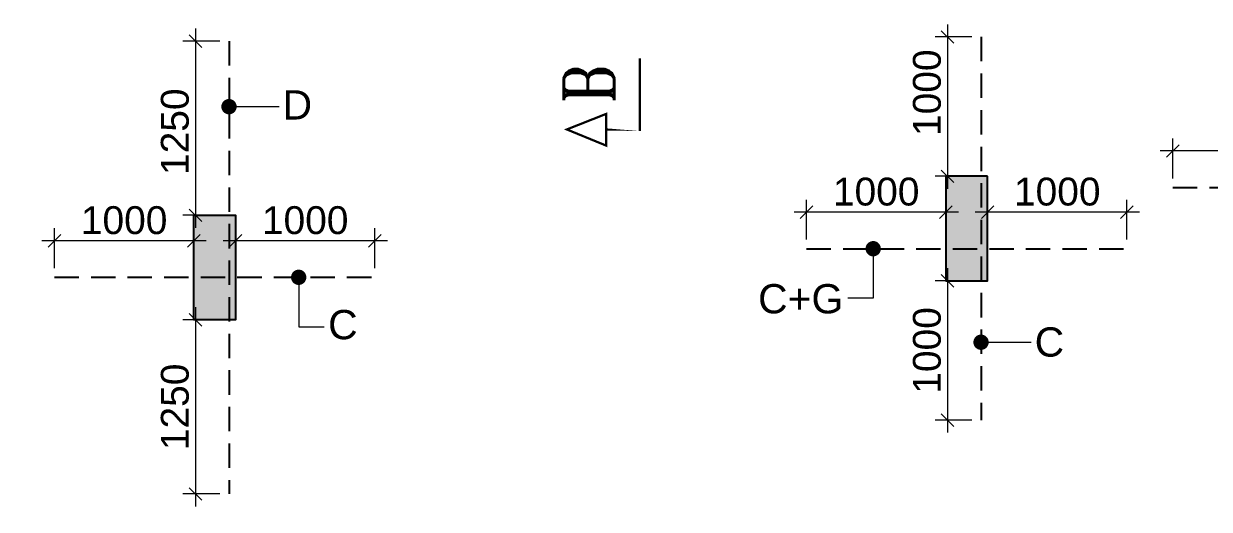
# Model space of a CAD drawing. Header units: millimetres. Extents: x 1123469 to 1883119, y -126924 to 196924.
# Drawn here: x 1474288 to 1482801, y 133349 to 136834 of the extents above; entities that cross this region are included whole.
import ezdxf

# ---------------------------------------------------------------- set-up
doc = ezdxf.new("R2010")
doc.units = ezdxf.units.MM
doc.header["$LTSCALE"] = 500
doc.header["$MEASUREMENT"] = 0
doc.header["$PDMODE"] = 34
doc.linetypes.add('CONTINOUS', pattern=[0])
doc.linetypes.add('HIDDEN', pattern=[0.375, 0.25, -0.125])
doc.layers.get('Defpoints').update_dxf_attribs({"lineweight": 0})
for name, color, linetype in [('3BEAM NO', 6, 'Continuous'), ('COL. DIM', 3, 'Continuous'), ('reinf.', 4, 'Continuous'), ('TEXT 1', 1, 'Continuous'), ('TEXT-20', 3, 'Continuous'), ('TOWER AREA COLUMN.', 6, 'Continuous')]:
    doc.layers.add(name, color=color, linetype=linetype)
for name, color, linetype, lineweight in [('ARWO', 1, 'Continuous', 18), ('CUT OUT', 1, 'Continuous', 13), ('S - SUNK', 251, 'Continuous', 0), ('TOWER COL HATCH', 253, 'Continuous', 20)]:
    doc.layers.add(name, color=color, linetype=linetype, lineweight=lineweight)
doc.styles.add('3mm', font='arial.ttf')
doc.styles.add('RT', font='romant.shx', dxfattribs={"height": 8})
doc.dimstyles.new('PARAMVEER', dxfattribs={"dimtxt": 200, "dimasz": 100, "dimexe": 0, "dimexo": 25, "dimgap": 10, "dimtad": 1, "dimdec": 0, "dimrnd": 5, "dimzin": 0, "dimdsep": 46, "dimtxsty": '3mm', "dimblk": 'OBLIQUE', "dimcen": 0.09, "dimdle": 75, "dimclrd": 1, "dimclre": 1, "dimclrt": 3, "dimadec": 0, "dimazin": 0, "dimtfac": 1, "dimtdec": 0, "dimtmove": 1, "dimatfit": 3, "dimfxl": 100, "dimtolj": 1, "dimtzin": 0, "dimlwd": 18, "dimlwe": 5, "dimarcsym": 0})
doc.dimstyles.new('PARAMVEER BEAM', dxfattribs={"dimtxt": 200, "dimasz": 100, "dimexe": 0, "dimexo": 0, "dimgap": 10, "dimtad": 1, "dimdec": 0, "dimzin": 0, "dimdsep": 46, "dimtxsty": '3mm', "dimblk": 'ARCHTICK', "dimcen": 0.09, "dimdle": 75, "dimclrd": 1, "dimclre": 1, "dimclrt": 3, "dimadec": 0, "dimazin": 0, "dimtfac": 1, "dimtdec": 0, "dimtmove": 1, "dimatfit": 3, "dimfxl": 100, "dimtolj": 1, "dimtzin": 0, "dimlwd": 18, "dimlwe": 5, "dimarcsym": 0})

# ---------------------------------------------------------------- blocks, each defined once
blk = doc.blocks.new('3tgra')
at = {"layer": 'TOWER COL HATCH'}
h = blk.add_hatch(color=253, dxfattribs=at)
h.dxf.hatch_style = 1
h.paths.add_polyline_path([(1383385.712416565, 72716.75990101276), (1383085.712416565, 72716.75990101276), (1383085.712416565, 71966.75990101276), (1383385.712416565, 71966.75990101276)])
h = blk.add_hatch(color=253, dxfattribs=at)
h.dxf.hatch_style = 1
h.paths.add_polyline_path([(1377685.631014433, 72436.75957392534), (1377985.631014433, 72436.75957392534), (1377985.631014433, 71686.75957392534), (1377685.631014433, 71686.75957392534)])
at = {"layer": 'TOWER AREA COLUMN.', "color": 4}
for points in [[(1383385.712416565, 72716.75990101276), (1383085.712416565, 72716.75990101276), (1383085.712416565, 71966.75990101276), (1383385.712416565, 71966.75990101276)], [(1377685.631014433, 72436.75957392534), (1377985.631014433, 72436.75957392534), (1377985.631014433, 71686.75957392534), (1377685.631014433, 71686.75957392534)]]:
    blk.add_lwpolyline(points, close=True, dxfattribs=at)
blk = doc.blocks.new('_Oblique')
at = {"color": 0, "linetype": 'ByBlock', "lineweight": -2}
blk.add_line((-0.5, -0.5), (0.5, 0.5), dxfattribs=at)
blk = doc.blocks.new('*D420')
at = {"layer": 'COL. DIM', "color": 1, "lineweight": 18, "ltscale": 10, "transparency": 16777216}
blk.add_line((1475521.550904988, 134799.250831422), (1475521.550904988, 133369.250831422), dxfattribs=at)
at = {"layer": 'COL. DIM', "color": 1, "linetype": 'CONTINOUS', "lineweight": 5, "ltscale": 10, "transparency": 16777216}
for p, q in [((1475697.174435081, 134709.250831422), (1475431.550904988, 134709.250831422)), ((1475697.174435081, 133459.250831422), (1475431.550904988, 133459.250831422))]:
    blk.add_line(p, q, dxfattribs=at)
at = {"layer": 'Defpoints', "color": 0, "ltscale": 10, "transparency": 16777216}
for p in [(1475762.174435081, 134709.250831422), (1475521.550904988, 133459.250831422), (1475762.174435081, 133459.250831422)]:
    blk.add_point(p, dxfattribs=at)
at = {"layer": 'COL. DIM', "color": 1, "lineweight": 18, "ltscale": 10, "transparency": 16777216, "xscale": 90, "yscale": 90, "zscale": 90}
for p, rotation in [((1475521.550904988, 134709.250831422), 90), ((1475521.550904988, 133459.250831422), 270)]:
    blk.add_blockref('_Oblique', p, dxfattribs=dict(at, rotation=rotation))
at = {"layer": 'COL. DIM', "color": 3, "ltscale": 10, "transparency": 16777216, "insert": (1475374.436307443, 134084.2508314216), "char_height": 200, "attachment_point": 5, "rotation": 90, "style": '3mm'}
blk.add_mtext('\\A1;1250', dxfattribs=at)
blk = doc.blocks.new('_ArchTick')
at = {"color": 0, "linetype": 'ByBlock', "const_width": 0.15}
blk.add_lwpolyline([(-0.5, -0.5), (0.5, 0.5)], dxfattribs=at)
blk = doc.blocks.new('*D421')
at = {"layer": 'COL. DIM', "color": 1, "linetype": 'CONTINOUS', "lineweight": 5, "ltscale": 10, "transparency": 16777216}
for p, q in [((1475809.248572517, 135079.3128151141), (1475809.248572517, 135365.8424395635)), ((1476809.248572517, 135079.3128151141), (1476809.248572517, 135365.8424395635))]:
    blk.add_line(p, q, dxfattribs=at)
at = {"layer": 'COL. DIM', "color": 1, "lineweight": 18, "ltscale": 10, "transparency": 16777216}
blk.add_line((1476899.248572517, 135275.8424395635), (1475719.248572517, 135275.8424395635), dxfattribs=at)
at = {"layer": 'Defpoints', "color": 0, "ltscale": 10, "transparency": 16777216}
for p in [(1475809.248572517, 135275.8424395635), (1475809.248572517, 135014.3128151141), (1476809.248572517, 135014.3128151141)]:
    blk.add_point(p, dxfattribs=at)
at = {"layer": 'COL. DIM', "color": 1, "lineweight": 18, "ltscale": 10, "transparency": 16777216, "xscale": 90, "yscale": 90, "zscale": 90, "rotation": 180}
blk.add_blockref('_Oblique', (1475809.248572517, 135275.8424395635), dxfattribs=at)
at = {"layer": 'COL. DIM', "color": 1, "lineweight": 18, "ltscale": 10, "transparency": 16777216, "xscale": 90, "yscale": 90, "zscale": 90}
blk.add_blockref('_Oblique', (1476809.248572517, 135275.8424395635), dxfattribs=at)
at = {"layer": 'COL. DIM', "color": 3, "ltscale": 10, "transparency": 16777216, "insert": (1476309.248572517, 135422.9570371078), "char_height": 200, "attachment_point": 5, "style": '3mm'}
blk.add_mtext('\\A1;1000', dxfattribs=at)
blk = doc.blocks.new('*D422')
at = {"layer": 'COL. DIM', "color": 1, "lineweight": 18, "ltscale": 10, "transparency": 16777216}
blk.add_line((1475521.55090499, 136799.250831422), (1475521.55090499, 135369.250831422), dxfattribs=at)
at = {"layer": 'COL. DIM', "color": 1, "linetype": 'CONTINOUS', "lineweight": 5, "ltscale": 10, "transparency": 16777216}
for p, q in [((1475697.174435081, 136709.250831422), (1475431.55090499, 136709.250831422)), ((1475697.174435081, 135459.250831422), (1475431.55090499, 135459.250831422))]:
    blk.add_line(p, q, dxfattribs=at)
at = {"layer": 'Defpoints', "color": 0, "ltscale": 10, "transparency": 16777216}
for p in [(1475762.174435081, 136709.250831422), (1475521.55090499, 135459.250831422), (1475762.174435081, 135459.250831422)]:
    blk.add_point(p, dxfattribs=at)
at = {"layer": 'COL. DIM', "color": 1, "lineweight": 18, "ltscale": 10, "transparency": 16777216, "xscale": 90, "yscale": 90, "zscale": 90}
for p, rotation in [((1475521.55090499, 136709.250831422), 90), ((1475521.55090499, 135459.250831422), 270)]:
    blk.add_blockref('_Oblique', p, dxfattribs=dict(at, rotation=rotation))
at = {"layer": 'COL. DIM', "color": 3, "ltscale": 10, "transparency": 16777216, "insert": (1475374.43630744, 136059.0086040231), "char_height": 200, "attachment_point": 5, "rotation": 90, "style": '3mm'}
blk.add_mtext('\\A1;1250', dxfattribs=at)
blk = doc.blocks.new('*D423')
at = {"layer": 'COL. DIM', "color": 1, "linetype": 'CONTINOUS', "lineweight": 5, "ltscale": 10, "transparency": 16777216}
for p, q in [((1474509.248572517, 135079.3128151141), (1474509.248572517, 135365.8424395635)), ((1475509.248572517, 135079.3128151141), (1475509.248572517, 135365.8424395635))]:
    blk.add_line(p, q, dxfattribs=at)
at = {"layer": 'COL. DIM', "color": 1, "lineweight": 18, "ltscale": 10, "transparency": 16777216}
blk.add_line((1475599.248572517, 135275.8424395635), (1474419.248572517, 135275.8424395635), dxfattribs=at)
at = {"layer": 'Defpoints', "color": 0, "ltscale": 10, "transparency": 16777216}
for p in [(1474509.248572517, 135275.8424395635), (1474509.248572517, 135014.3128151141), (1475509.248572517, 135014.3128151141)]:
    blk.add_point(p, dxfattribs=at)
at = {"layer": 'COL. DIM', "color": 1, "lineweight": 18, "ltscale": 10, "transparency": 16777216, "xscale": 90, "yscale": 90, "zscale": 90, "rotation": 180}
blk.add_blockref('_Oblique', (1474509.248572517, 135275.8424395635), dxfattribs=at)
at = {"layer": 'COL. DIM', "color": 1, "lineweight": 18, "ltscale": 10, "transparency": 16777216, "xscale": 90, "yscale": 90, "zscale": 90}
blk.add_blockref('_Oblique', (1475509.248572517, 135275.8424395635), dxfattribs=at)
at = {"layer": 'COL. DIM', "color": 3, "ltscale": 10, "transparency": 16777216, "insert": (1475009.248572517, 135422.9570371078), "char_height": 200, "attachment_point": 5, "style": '3mm'}
blk.add_mtext('\\A1;1000', dxfattribs=at)
blk = doc.blocks.new('*D424')
at = {"layer": 'COL. DIM', "color": 1, "lineweight": 18, "ltscale": 10, "transparency": 16777216}
blk.add_line((1480921.63230712, 135079.2511585094), (1480921.63230712, 133899.2511585094), dxfattribs=at)
at = {"layer": 'COL. DIM', "color": 1, "linetype": 'CONTINOUS', "lineweight": 5, "ltscale": 10, "transparency": 16777216}
for p, q in [((1481097.255837213, 134989.2511585094), (1480831.63230712, 134989.2511585094)), ((1481097.255837213, 133989.2511585094), (1480831.63230712, 133989.2511585094))]:
    blk.add_line(p, q, dxfattribs=at)
at = {"layer": 'Defpoints', "color": 0, "ltscale": 10, "transparency": 16777216}
for p in [(1481162.255837213, 134989.2511585094), (1480921.63230712, 133989.2511585094), (1481162.255837213, 133989.2511585094)]:
    blk.add_point(p, dxfattribs=at)
at = {"layer": 'COL. DIM', "color": 1, "lineweight": 18, "ltscale": 10, "transparency": 16777216, "xscale": 90, "yscale": 90, "zscale": 90}
for p, rotation in [((1480921.63230712, 134989.2511585094), 90), ((1480921.63230712, 133989.2511585094), 270)]:
    blk.add_blockref('_Oblique', p, dxfattribs=dict(at, rotation=rotation))
at = {"layer": 'COL. DIM', "color": 3, "ltscale": 10, "transparency": 16777216, "insert": (1480774.517709575, 134489.251158509), "char_height": 200, "attachment_point": 5, "rotation": 90, "style": '3mm'}
blk.add_mtext('\\A1;1000', dxfattribs=at)
blk = doc.blocks.new('*D425')
at = {"layer": 'COL. DIM', "color": 1, "linetype": 'CONTINOUS', "lineweight": 5, "ltscale": 10, "transparency": 16777216}
for p, q in [((1481209.32997465, 135284.3916811144), (1481209.32997465, 135570.9213055638)), ((1482209.32997465, 135284.3916811144), (1482209.32997465, 135570.9213055638))]:
    blk.add_line(p, q, dxfattribs=at)
at = {"layer": 'COL. DIM', "color": 1, "lineweight": 18, "ltscale": 10, "transparency": 16777216}
blk.add_line((1482299.32997465, 135480.9213055638), (1481119.32997465, 135480.9213055638), dxfattribs=at)
at = {"layer": 'Defpoints', "color": 0, "ltscale": 10, "transparency": 16777216}
for p in [(1481209.32997465, 135480.9213055638), (1481209.32997465, 135219.3916811144), (1482209.32997465, 135219.3916811144)]:
    blk.add_point(p, dxfattribs=at)
at = {"layer": 'COL. DIM', "color": 1, "lineweight": 18, "ltscale": 10, "transparency": 16777216, "xscale": 90, "yscale": 90, "zscale": 90, "rotation": 180}
blk.add_blockref('_Oblique', (1481209.32997465, 135480.9213055638), dxfattribs=at)
at = {"layer": 'COL. DIM', "color": 1, "lineweight": 18, "ltscale": 10, "transparency": 16777216, "xscale": 90, "yscale": 90, "zscale": 90}
blk.add_blockref('_Oblique', (1482209.32997465, 135480.9213055638), dxfattribs=at)
at = {"layer": 'COL. DIM', "color": 3, "ltscale": 10, "transparency": 16777216, "insert": (1481709.32997465, 135628.0359031082), "char_height": 200, "attachment_point": 5, "style": '3mm'}
blk.add_mtext('\\A1;1000', dxfattribs=at)
blk = doc.blocks.new('*D426')
at = {"layer": 'COL. DIM', "color": 1, "lineweight": 18, "ltscale": 10, "transparency": 16777216}
blk.add_line((1480921.632307122, 136829.2511585095), (1480921.632307122, 135649.2511585095), dxfattribs=at)
at = {"layer": 'COL. DIM', "color": 1, "linetype": 'CONTINOUS', "lineweight": 5, "ltscale": 10, "transparency": 16777216}
for p, q in [((1481097.255837213, 136739.2511585095), (1480831.632307122, 136739.2511585095)), ((1481097.255837213, 135739.2511585095), (1480831.632307122, 135739.2511585095))]:
    blk.add_line(p, q, dxfattribs=at)
at = {"layer": 'Defpoints', "color": 0, "ltscale": 10, "transparency": 16777216}
for p in [(1481162.255837213, 136739.2511585095), (1480921.632307122, 135739.2511585095), (1481162.255837213, 135739.2511585095)]:
    blk.add_point(p, dxfattribs=at)
at = {"layer": 'COL. DIM', "color": 1, "lineweight": 18, "ltscale": 10, "transparency": 16777216, "xscale": 90, "yscale": 90, "zscale": 90}
for p, rotation in [((1480921.632307122, 136739.2511585095), 90), ((1480921.632307122, 135739.2511585095), 270)]:
    blk.add_blockref('_Oblique', p, dxfattribs=dict(at, rotation=rotation))
at = {"layer": 'COL. DIM', "color": 3, "ltscale": 10, "transparency": 16777216, "insert": (1480774.517709572, 136339.0089311106), "char_height": 200, "attachment_point": 5, "rotation": 90, "style": '3mm'}
blk.add_mtext('\\A1;1000', dxfattribs=at)
blk = doc.blocks.new('*D427')
at = {"layer": 'COL. DIM', "color": 1, "linetype": 'CONTINOUS', "lineweight": 5, "ltscale": 10, "transparency": 16777216}
for p, q in [((1479909.32997465, 135284.3916811144), (1479909.32997465, 135570.9213055638)), ((1480909.32997465, 135284.3916811144), (1480909.32997465, 135570.9213055638))]:
    blk.add_line(p, q, dxfattribs=at)
at = {"layer": 'COL. DIM', "color": 1, "lineweight": 18, "ltscale": 10, "transparency": 16777216}
blk.add_line((1480999.32997465, 135480.9213055638), (1479819.32997465, 135480.9213055638), dxfattribs=at)
at = {"layer": 'Defpoints', "color": 0, "ltscale": 10, "transparency": 16777216}
for p in [(1479909.32997465, 135480.9213055638), (1479909.32997465, 135219.3916811144), (1480909.32997465, 135219.3916811144)]:
    blk.add_point(p, dxfattribs=at)
at = {"layer": 'COL. DIM', "color": 1, "lineweight": 18, "ltscale": 10, "transparency": 16777216, "xscale": 90, "yscale": 90, "zscale": 90, "rotation": 180}
blk.add_blockref('_Oblique', (1479909.32997465, 135480.9213055638), dxfattribs=at)
at = {"layer": 'COL. DIM', "color": 1, "lineweight": 18, "ltscale": 10, "transparency": 16777216, "xscale": 90, "yscale": 90, "zscale": 90}
blk.add_blockref('_Oblique', (1480909.32997465, 135480.9213055638), dxfattribs=at)
at = {"layer": 'COL. DIM', "color": 3, "ltscale": 10, "transparency": 16777216, "insert": (1480409.32997465, 135628.0359031082), "char_height": 200, "attachment_point": 5, "style": '3mm'}
blk.add_mtext('\\A1;1000', dxfattribs=at)
blk = doc.blocks.new('*D431')
at = {"layer": 'COL. DIM', "color": 1, "linetype": 'CONTINOUS', "lineweight": 5, "ltscale": 10, "transparency": 16777216}
for p, q in [((1482539.245661633, 135724.251514391), (1482539.245661633, 136010.7811388404)), ((1483789.245661633, 135724.251514391), (1483789.245661633, 136010.7811388404))]:
    blk.add_line(p, q, dxfattribs=at)
at = {"layer": 'COL. DIM', "color": 1, "lineweight": 18, "ltscale": 10, "transparency": 16777216}
blk.add_line((1483879.245661633, 135920.7811388404), (1482449.245661633, 135920.7811388404), dxfattribs=at)
at = {"layer": 'Defpoints', "color": 0, "ltscale": 10, "transparency": 16777216}
for p in [(1482539.245661633, 135920.7811388404), (1482539.245661633, 135659.251514391), (1483789.245661633, 135659.251514391)]:
    blk.add_point(p, dxfattribs=at)
at = {"layer": 'COL. DIM', "color": 1, "lineweight": 18, "ltscale": 10, "transparency": 16777216, "xscale": 90, "yscale": 90, "zscale": 90, "rotation": 180}
blk.add_blockref('_Oblique', (1482539.245661633, 135920.7811388404), dxfattribs=at)
at = {"layer": 'COL. DIM', "color": 1, "lineweight": 18, "ltscale": 10, "transparency": 16777216, "xscale": 90, "yscale": 90, "zscale": 90}
blk.add_blockref('_Oblique', (1483789.245661633, 135920.7811388404), dxfattribs=at)
at = {"layer": 'COL. DIM', "color": 3, "ltscale": 10, "transparency": 16777216, "insert": (1483164.245661633, 136067.8957363847), "char_height": 200, "attachment_point": 5, "style": '3mm'}
blk.add_mtext('\\A1;1250', dxfattribs=at)
blk = doc.blocks.new('*D2624')
at = {"layer": 'COL. DIM', "color": 1, "linetype": 'CONTINOUS', "lineweight": 5, "ltscale": 10, "transparency": 16777216}
for p, q in [((1726903.271734793, 142855.3069163206), (1726903.271734793, 142349.4527371134)), ((1727203.271734793, 141672.483817342), (1727203.271734793, 142529.4527371134))]:
    blk.add_line(p, q, dxfattribs=at)
at = {"layer": 'COL. DIM', "color": 1, "lineweight": 18, "ltscale": 10, "transparency": 16777216}
blk.add_line((1726813.271734793, 142439.4527371134), (1727293.271734793, 142439.4527371134), dxfattribs=at)
at = {"layer": 'Defpoints', "color": 0, "ltscale": 10, "transparency": 16777216}
for p in [(1726903.271734793, 142920.3069163206), (1727203.271734793, 142439.4527371134), (1727203.271734793, 141607.483817342), (1405055.631024809, 139394.2285481436), (1364890.631013369, 126979.2510576845), (1364890.631013369, 124332.9141457363)]:
    blk.add_point(p, dxfattribs=at)
at = {"layer": 'S - SUNK', "color": 1, "lineweight": 18, "ltscale": 10, "transparency": 16777216}
blk.add_line((1405130.631024809, 124332.9141457363), (1364815.631013369, 124332.9141457363), dxfattribs=at)
at = {"layer": 'S - SUNK', "color": 1, "lineweight": 5, "ltscale": 10, "transparency": 16777216}
for p, q in [((1364890.631013369, 124333.0641457363), (1364890.631013369, 124332.9141457363)), ((1405055.631024809, 124333.0641457363), (1405055.631024809, 124332.9141457363))]:
    blk.add_line(p, q, dxfattribs=at)
at = {"layer": 'COL. DIM', "color": 1, "lineweight": 18, "ltscale": 10, "transparency": 16777216, "xscale": 90, "yscale": 90, "zscale": 90, "rotation": 180}
blk.add_blockref('_Oblique', (1726903.271734793, 142439.4527371134), dxfattribs=at)
at = {"layer": 'COL. DIM', "color": 1, "lineweight": 18, "ltscale": 10, "transparency": 16777216, "xscale": 90, "yscale": 90, "zscale": 90}
blk.add_blockref('_Oblique', (1727203.271734793, 142439.4527371134), dxfattribs=at)
at = {"layer": 'S - SUNK', "color": 1, "lineweight": 18, "ltscale": 10, "transparency": 16777216, "xscale": 100, "yscale": 100, "zscale": 100, "rotation": 180}
blk.add_blockref('_Oblique', (1364890.631013369, 124332.9141457363), dxfattribs=at)
at = {"layer": 'S - SUNK', "color": 1, "lineweight": 18, "ltscale": 10, "transparency": 16777216, "xscale": 100, "yscale": 100, "zscale": 100}
blk.add_blockref('_Oblique', (1405055.631024809, 124332.9141457363), dxfattribs=at)
at = {"layer": 'COL. DIM', "color": 3, "ltscale": 10, "transparency": 16777216, "insert": (1727053.271734793, 142586.6355474817), "char_height": 200, "attachment_point": 5, "style": '3mm'}
blk.add_mtext('\\A1;300', dxfattribs=at)
at = {"layer": 'S - SUNK', "color": 3, "ltscale": 10, "transparency": 16777216, "insert": (1384973.131019089, 124445.0287432807), "char_height": 200, "attachment_point": 5, "style": '3mm'}
blk.add_mtext('\\A1;40165', dxfattribs=at)
blk = doc.blocks.new('*D2625')
at = {"layer": 'COL. DIM', "color": 1, "lineweight": 18, "ltscale": 10, "transparency": 16777216}
blk.add_line((1725455.593660668, 141997.4838173419), (1725455.593660668, 141517.483817342), dxfattribs=at)
at = {"layer": 'COL. DIM', "color": 1, "linetype": 'CONTINOUS', "lineweight": 5, "ltscale": 10, "transparency": 16777216}
for p, q in [((1725012.160233842, 141907.4838173419), (1725545.593660668, 141907.4838173419)), ((1724393.259694719, 141607.483817342), (1725545.593660668, 141607.483817342))]:
    blk.add_line(p, q, dxfattribs=at)
at = {"layer": 'Defpoints', "color": 0, "ltscale": 10, "transparency": 16777216}
for p in [(1358872.110384249, 158914.0730525189), (1431760.642437937, 158914.0730525189), (1724947.160233842, 141907.4838173419), (1724328.259694719, 141607.483817342), (1725455.593660668, 141607.483817342), (1442850.630409368, 126979.2510576846)]:
    blk.add_point(p, dxfattribs=at)
at = {"layer": 'S - SUNK', "color": 1, "lineweight": 18, "ltscale": 10, "transparency": 16777216}
blk.add_line((1358872.110384249, 126904.2510576846), (1358872.110384249, 158989.0730525189), dxfattribs=at)
at = {"layer": 'S - SUNK', "color": 1, "lineweight": 5, "ltscale": 10, "transparency": 16777216}
for p, q in [((1358872.260384249, 158914.0730525189), (1358872.110384249, 158914.0730525189)), ((1358872.260384249, 126979.2510576846), (1358872.110384249, 126979.2510576846))]:
    blk.add_line(p, q, dxfattribs=at)
at = {"layer": 'COL. DIM', "color": 1, "lineweight": 18, "ltscale": 10, "transparency": 16777216, "xscale": 90, "yscale": 90, "zscale": 90}
for p, rotation in [((1725455.593660668, 141907.4838173419), 90), ((1725455.593660668, 141607.483817342), 270)]:
    blk.add_blockref('_Oblique', p, dxfattribs=dict(at, rotation=rotation))
at = {"layer": 'S - SUNK', "color": 1, "lineweight": 18, "ltscale": 10, "transparency": 16777216, "xscale": 100, "yscale": 100, "zscale": 100}
for p, rotation in [((1358872.110384249, 158914.0730525189), 90), ((1358872.110384249, 126979.2510576846), 270)]:
    blk.add_blockref('_Oblique', p, dxfattribs=dict(at, rotation=rotation))
at = {"layer": 'COL. DIM', "color": 3, "ltscale": 10, "transparency": 16777216, "insert": (1725308.410850292, 141757.4838173419), "char_height": 200, "attachment_point": 5, "rotation": 90, "style": '3mm'}
blk.add_mtext('\\A1;300', dxfattribs=at)
at = {"layer": 'S - SUNK', "color": 3, "ltscale": 10, "transparency": 16777216, "insert": (1358759.927573881, 142946.6620551013), "char_height": 200, "attachment_point": 5, "rotation": 90, "style": '3mm'}
blk.add_mtext('\\A1;31935', dxfattribs=at)
blk = doc.blocks.new('*D3556')
at = {"layer": 'COL. DIM', "color": 1, "lineweight": 18, "ltscale": 10, "transparency": 16777216}
blk.add_line((1817173.874801246, 134747.767510492), (1817173.874801246, 133597.7677523475), dxfattribs=at)
at = {"layer": 'COL. DIM', "color": 1, "linetype": 'CONTINOUS', "lineweight": 5, "ltscale": 10, "transparency": 16777216}
for p, q in [((1817863.667367204, 134657.767510492), (1817083.874801246, 134657.767510492)), ((1816402.247891765, 133687.7677523475), (1817263.874801246, 133687.7677523475))]:
    blk.add_line(p, q, dxfattribs=at)
at = {"layer": 'Defpoints', "color": 0, "ltscale": 10, "transparency": 16777216}
for p in [(1417087.675834863, 156599.2285490907), (1417240.630397862, 156599.2285490907), (1417240.630397862, 155194.2285490907), (1817928.667367204, 134657.767510492), (1816337.247891765, 133687.7677523475), (1817173.874801246, 133687.7677523475)]:
    blk.add_point(p, dxfattribs=at)
at = {"layer": 'S - SUNK', "color": 1, "lineweight": 18, "ltscale": 10, "transparency": 16777216}
blk.add_line((1417087.675834863, 155119.2285490907), (1417087.675834863, 156674.2285490907), dxfattribs=at)
at = {"layer": 'S - SUNK', "color": 1, "lineweight": 5, "ltscale": 10, "transparency": 16777216}
for p, q in [((1417087.825834862, 156599.2285490907), (1417087.675834863, 156599.2285490907)), ((1417087.825834862, 155194.2285490907), (1417087.675834863, 155194.2285490907))]:
    blk.add_line(p, q, dxfattribs=at)
at = {"layer": 'COL. DIM', "color": 1, "lineweight": 18, "ltscale": 10, "transparency": 16777216, "xscale": 90, "yscale": 90, "zscale": 90}
for p, rotation in [((1817173.874801246, 134657.767510492), 90), ((1817173.874801246, 133687.7677523475), 270)]:
    blk.add_blockref('_Oblique', p, dxfattribs=dict(at, rotation=rotation))
at = {"layer": 'S - SUNK', "color": 1, "lineweight": 18, "ltscale": 10, "transparency": 16777216, "xscale": 100, "yscale": 100, "zscale": 100}
for p, rotation in [((1417087.675834863, 156599.2285490907), 90), ((1417087.675834863, 155194.2285490907), 270)]:
    blk.add_blockref('_Oblique', p, dxfattribs=dict(at, rotation=rotation))
at = {"layer": 'COL. DIM', "color": 3, "ltscale": 10, "transparency": 16777216, "insert": (1817026.760203702, 134172.7676314192), "char_height": 200, "attachment_point": 5, "rotation": 90, "style": '3mm'}
blk.add_mtext('\\A1;970', dxfattribs=at)
at = {"layer": 'S - SUNK', "color": 3, "ltscale": 10, "transparency": 16777216, "insert": (1416975.561237318, 155896.7285490903), "char_height": 200, "attachment_point": 5, "rotation": 90, "style": '3mm'}
blk.add_mtext('\\A1;1405', dxfattribs=at)

msp = doc.modelspace()

# ---------------------------------------------------------------- linework, layer by layer
at = {"layer": '3BEAM NO', "color": 4}
msp.add_line((1478470.206335483, 135959.5006431867, -7.851765953677085e-07), (1478470.206335483, 136186.8531094468, -7.843609217412887e-07), dxfattribs=at)
at = {"layer": '3BEAM NO', "color": 4, "extrusion": (-3.227238060428332e-09, 4.963612873298862e-18, 1), "const_width": 15.97339125}
for points, elevation in [([(1478470.206335481, 136075.3548663216), (1478712.630044186, 136075.3548663263), (1478712.630044187, 136585.8700973675)], -0.00477215767943672), ([(1478470.206335478, 135959.5006431932), (1478470.206335478, 136186.8531094533), (1478187.958448955, 136075.354866371), (1478470.206335478, 135959.5006431932)], -0.004772160497025969)]:
    msp.add_lwpolyline(points, dxfattribs=dict(at, elevation=elevation))
at = {"layer": 'reinf.', "color": 4, "linetype": 'HIDDEN', "ltscale": 1.4}
for p, q in [((1481162.255837213, 136739.2511585094), (1481162.255837213, 133989.2511585093)), ((1475762.17443508, 136709.2508314219), (1475762.17443508, 133459.2508314219)), ((1482539.245661633, 135659.251514391), (1485639.245661633, 135659.251514391)), ((1479909.32997465, 135219.3916811145), (1482209.32997465, 135219.3916811144)), ((1474509.248572517, 135014.3128151141), (1476809.248572517, 135014.3128151141))]:
    msp.add_line(p, q, dxfattribs=at)

# ---------------------------------------------------------------- block references
at = {"layer": 'CUT OUT', "color": 4}
msp.add_blockref('3tgra', (97823.6175580849, 63022.49125749664), dxfattribs=at)

# ---------------------------------------------------------------- texts
at = {"layer": 'TEXT 1', "color": 2, "linetype": 'ByBlock', "style": '3mm'}
for s, p in [('D', (1476147.110969695, 136146.6217451123, -0.0688959593251002)), ('C+G', (1479561.33640139, 134755.3890325418, -0.0688959593251002)), ('C', (1476473.825722619, 134569.7024615113, -0.0688959593251002)), ('C', (1481547.192371828, 134444.8911080195, -0.0688959593251002))]:
    msp.add_text(s, height=210, dxfattribs=at).set_placement(p)
at = {"layer": 'TEXT-20', "color": 7, "lineweight": 20, "ltscale": 0.2, "style": 'RT', "width": 0.85}
msp.add_text('B', height=359.401303125, rotation=90.00000002668041, dxfattribs=at).set_placement((1478526.827269596, 136258.6288860284, 0.01387790206817088))

# ---------------------------------------------------------------- dimensions: what is measured, and where the dimension line sits
at = {"layer": 'COL. DIM', "color": 6, "ltscale": 10}
for base, p1, p2, picture, middle in [((1725455.593660668, 141607.483817342), (1724947.160233841, 141907.4838173418), (1724328.259694718, 141607.4838173419), '*D2625', (1725455.59366066, 141757.4838173419)), ((1480921.632307122, 135739.2511585095), (1481162.255837213, 136739.2511585094), (1481162.255837213, 135739.2511585094), '*D426', (1480921.632307117, 136339.0089311106)), ((1475521.55090499, 135459.250831422), (1475762.17443508, 136709.2508314219), (1475762.17443508, 135459.2508314219), '*D422', (1475521.550904984, 136059.0086040231))]:
    dim = msp.add_linear_dim(base=base, p1=p1, p2=p2, angle=90, dimstyle='PARAMVEER', override={"dimasz": 90, "dimexe": 90, "dimexo": 65, "dimgap": 45, "dimpost": '\\X', "dimdle": 90, "dimfxl": 0.18, "dimarcsym": 1}, dxfattribs=at)
    dim.commit()
    dim.dimension.update_dxf_attribs({"geometry": picture, "text_midpoint": middle, "dimtype": 160})
for base, p1, p2, angle, picture, middle in [((1817173.874801246, 133687.7677523475), (1817928.667367203, 134657.7675104919), (1816337.247891764, 133687.7677523474), 90, '*D3556', (1817026.760203702, 134172.7676314192)), ((1482539.245661633, 135920.7811388404), (1483789.245661633, 135659.251514391), (1482539.245661633, 135659.251514391), 180, '*D431', (1483164.245661633, 136067.8957363847)), ((1479909.32997465, 135480.9213055638), (1480909.32997465, 135219.3916811144), (1479909.32997465, 135219.3916811144), 180, '*D427', (1480409.32997465, 135628.0359031082)), ((1481209.32997465, 135480.9213055638), (1482209.32997465, 135219.3916811144), (1481209.32997465, 135219.3916811144), 180, '*D425', (1481709.32997465, 135628.0359031082)), ((1474509.248572517, 135275.8424395635), (1475509.248572517, 135014.3128151141), (1474509.248572517, 135014.3128151141), 180, '*D423', (1475009.248572517, 135422.9570371078)), ((1475809.248572517, 135275.8424395635), (1476809.248572517, 135014.3128151141), (1475809.248572517, 135014.3128151141), 180, '*D421', (1476309.248572517, 135422.9570371078)), ((1480921.63230712, 133989.2511585094), (1481162.255837213, 134989.2511585093), (1481162.255837213, 133989.2511585093), 90, '*D424', (1480774.517709575, 134489.251158509)), ((1475521.550904988, 133459.250831422), (1475762.17443508, 134709.2508314219), (1475762.17443508, 133459.2508314219), 90, '*D420', (1475374.436307443, 134084.2508314216))]:
    dim = msp.add_linear_dim(base=base, p1=p1, p2=p2, angle=angle, dimstyle='PARAMVEER', override={"dimasz": 90, "dimexe": 90, "dimexo": 65, "dimgap": 45, "dimpost": '\\X', "dimdle": 90, "dimfxl": 0.18, "dimarcsym": 1}, dxfattribs=at)
    dim.commit()
    dim.dimension.update_dxf_attribs({"geometry": picture, "text_midpoint": middle})
dim = msp.add_linear_dim(base=(1727203.271734793, 142439.4527371134), p1=(1726903.271734793, 142920.3069163206), p2=(1727203.271734793, 141607.483817342), dimstyle='PARAMVEER', override={"dimasz": 90, "dimexe": 90, "dimexo": 65, "dimgap": 45, "dimpost": '\\X', "dimdle": 90, "dimfxl": 0.18, "dimarcsym": 1}, dxfattribs=at)
dim.commit()
dim.dimension.update_dxf_attribs({"geometry": '*D2624', "text_midpoint": (1727053.271734793, 142439.4527371134), "dimtype": 160})
at = {"layer": 'S - SUNK', "color": 4, "ltscale": 10}
for base, p1, p2, picture, middle in [((1358872.110384249, 158914.0730525189), (1442850.630409367, 126979.2510576845), (1431760.642437937, 158914.0730525188), '*D2625', (1358759.927573881, 142946.6620551013)), ((1417087.675834863, 156599.2285490907), (1417240.630397862, 155194.2285490906), (1417240.630397862, 156599.2285490907), '*D3556', (1416975.561237318, 155896.7285490903))]:
    dim = msp.add_linear_dim(base=base, p1=p1, p2=p2, angle=90, dimstyle='PARAMVEER', override={"dimpost": '\\X', "dimfxl": 0.15, "dimfxlon": 1, "dimarcsym": 1}, dxfattribs=at)
    dim.commit()
    dim.dimension.update_dxf_attribs({"geometry": picture, "text_midpoint": middle})
dim = msp.add_linear_dim(base=(1364890.631013369, 124332.9141457363), p1=(1405055.631024809, 139394.2285481436), p2=(1364890.631013369, 126979.2510576845), dimstyle='PARAMVEER', override={"dimpost": '\\X', "dimfxl": 0.15, "dimfxlon": 1, "dimarcsym": 1}, dxfattribs=at)
dim.commit()
dim.dimension.update_dxf_attribs({"geometry": '*D2624', "text_midpoint": (1384973.131019089, 124445.0287432807)})

# ---------------------------------------------------------------- leaders
at = {"layer": 'ARWO', "color": 1}
for points in [[(1475762.17443508, 136238.9503015395), (1476122.656587923, 136238.9503015395)], [(1480387.941676331, 135219.3916811144), (1480387.941676331, 134864.6455325654), (1480205.486801249, 134864.6455325654)], [(1476262.628372635, 135014.3128151141), (1476262.628372635, 134659.5666665651), (1476445.083247717, 134659.5666665651)], [(1481162.255837213, 134548.176326686), (1481522.737990055, 134548.176326686)]]:
    msp.add_leader(points, dimstyle='PARAMVEER BEAM', override={"dimasz": 110, "dimtad": 0, "dimldrblk": 'Dot', "dimfxl": 0, "dimarcsym": 1}, dxfattribs=at)

doc.saveas('drawing.dxf')
